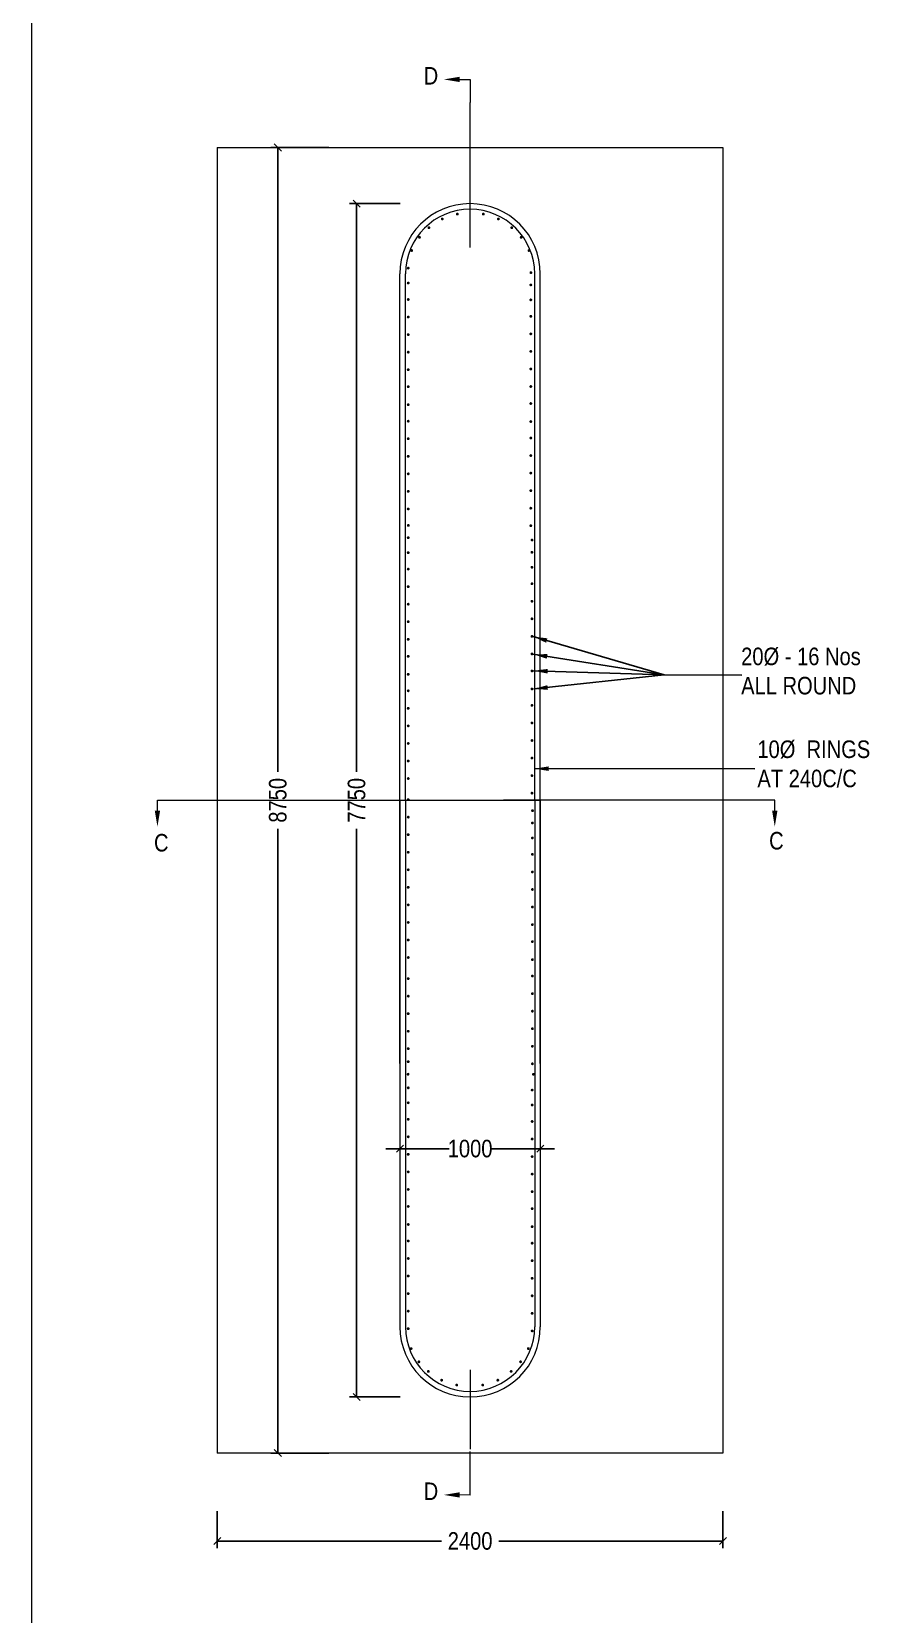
# Model space of a CAD drawing. Header units: millimetres. Extents: x 856385 to 958457, y -77744 to -16204.
# Drawn here: x 856385 to 868313, y -65939 to -43392 of the extents above; entities that cross this region are included whole.
import ezdxf

# ---------------------------------------------------------------- set-up
doc = ezdxf.new("R2010")
doc.units = ezdxf.units.MM
doc.header["$LTSCALE"] = 300
doc.header["$MEASUREMENT"] = 0
doc.layers.add('abutment', color=7, linetype='Continuous')
doc.styles.add('ARIAL NARROW', font='ARIALN.TTF', dxfattribs={"height": 250})
doc.styles.add('arn', font='ARIALN.TTF')
doc.dimstyles.new('STANDARD$0', dxfattribs={"dimscale": 88.888889, "dimtxt": 0.02, "dimasz": 0.02, "dimexe": 0.05, "dimexo": 0.1, "dimgap": 0.002, "dimtad": 2, "dimdec": 0, "dimzin": 1, "dimdsep": 46, "dimtxsty": 'Standard', "dimcen": 0.09, "dimadec": 0, "dimazin": 0, "dimtfac": 1, "dimtdec": 4, "dimtofl": 0, "dimtmove": 0, "dimatfit": 3, "dimfxl": 1, "dimtolj": 1, "dimtzin": 1, "dimarcsym": 0})
doc.dimstyles.new('STANDARD$7', dxfattribs={"dimtxt": 2, "dimasz": 2, "dimexe": 1.25, "dimexo": 0.625, "dimtad": 1, "dimdec": 0, "dimlfac": 0.5, "dimdsep": 46, "dimtxsty": 'ARIAL NARROW', "dimcen": 2.5, "dimdle": 0.1, "dimse1": 1, "dimse2": 1, "dimadec": 0, "dimazin": 0, "dimtfac": 1, "dimtdec": 0, "dimtmove": 0, "dimatfit": 3, "dimfxl": 1, "dimtolj": 1, "dimtzin": 0, "dimarcsym": 0})

# ---------------------------------------------------------------- blocks, each defined once
blk = doc.blocks.new('_Oblique')
at = {"color": 0, "linetype": 'ByBlock', "lineweight": -2}
blk.add_line((-0.5, -0.5), (0.5, 0.5), dxfattribs=at)
blk = doc.blocks.new('*D8')
at = {"layer": 'abutment', "color": 0, "linetype": 'ByBlock', "lineweight": -2, "transparency": 16777216}
for p, q in [((861428, -59305), (862332, -59305)), ((863828, -59305), (862924, -59305))]:
    blk.add_line(p, q, dxfattribs=at)
at = {"layer": 'Defpoints', "color": 0, "linetype": 'ByBlock', "lineweight": 9, "transparency": 16777216}
for p in [(861628, -58327), (863628, -58327), (863628, -59305)]:
    blk.add_point(p, dxfattribs=at)
at = {"layer": 'abutment', "color": 0, "linetype": 'ByBlock', "lineweight": -2, "transparency": 16777216, "xscale": 100, "yscale": 100, "zscale": 100, "rotation": 180}
blk.add_blockref('_Oblique', (861628, -59305), dxfattribs=at)
at = {"layer": 'abutment', "color": 0, "linetype": 'ByBlock', "lineweight": -2, "transparency": 16777216, "xscale": 100, "yscale": 100, "zscale": 100}
blk.add_blockref('_Oblique', (863628, -59305), dxfattribs=at)
at = {"layer": 'abutment', "color": 0, "linetype": 'ByBlock', "lineweight": 13, "transparency": 16777216, "insert": (862628, -59305), "char_height": 250, "attachment_point": 5, "style": 'arn'}
blk.add_mtext('\\A1;1000', dxfattribs=at)
blk = doc.blocks.new('*D17')
at = {"layer": 'abutment', "color": 0, "linetype": 'ByBlock', "lineweight": -2, "transparency": 16777216}
for p, q in [((861630, -45842), (860912, -45842)), ((861012, -45842), (861012, -53937)), ((861012, -62842), (861012, -54747)), ((861630, -62842), (860912, -62842))]:
    blk.add_line(p, q, dxfattribs=at)
at = {"layer": 'Defpoints', "color": 0, "linetype": 'ByBlock', "lineweight": 9, "transparency": 16777216}
for p in [(861730, -45842), (861012, -62842), (861730, -62842)]:
    blk.add_point(p, dxfattribs=at)
at = {"layer": 'abutment', "color": 0, "linetype": 'ByBlock', "lineweight": -2, "transparency": 16777216, "xscale": 100, "yscale": 100, "zscale": 100}
for p, rotation in [((861012, -45842), 90), ((861012, -62842), 270)]:
    blk.add_blockref('_Oblique', p, dxfattribs=dict(at, rotation=rotation))
at = {"layer": 'abutment', "color": 0, "linetype": 'ByBlock', "lineweight": 13, "transparency": 16777216, "insert": (861012, -54342), "char_height": 250, "attachment_point": 5, "rotation": 90, "style": 'ARIAL NARROW'}
blk.add_mtext('\\A1;7750', dxfattribs=at)
blk = doc.blocks.new('*D24')
at = {"layer": 'abutment', "color": 0, "linetype": 'ByBlock', "lineweight": -2, "transparency": 16777216}
for p, q in [((860618, -45042), (859790, -45042)), ((859890, -45042), (859890, -53936)), ((859890, -63642), (859890, -54748)), ((860618, -63642), (859790, -63642))]:
    blk.add_line(p, q, dxfattribs=at)
at = {"layer": 'Defpoints', "color": 0, "linetype": 'ByBlock', "lineweight": 9, "transparency": 16777216}
for p in [(860718, -45042), (859890, -63642), (860718, -63642)]:
    blk.add_point(p, dxfattribs=at)
at = {"layer": 'abutment', "color": 0, "linetype": 'ByBlock', "lineweight": -2, "transparency": 16777216, "xscale": 100, "yscale": 100, "zscale": 100}
for p, rotation in [((859890, -45042), 90), ((859890, -63642), 270)]:
    blk.add_blockref('_Oblique', p, dxfattribs=dict(at, rotation=rotation))
at = {"layer": 'abutment', "color": 0, "linetype": 'ByBlock', "lineweight": 13, "transparency": 16777216, "insert": (859890, -54342), "char_height": 250, "attachment_point": 5, "rotation": 90, "style": 'ARIAL NARROW'}
blk.add_mtext('\\A1;8750', dxfattribs=at)
blk = doc.blocks.new('*D25')
at = {"layer": 'abutment', "color": 0, "linetype": 'ByBlock', "lineweight": -2, "transparency": 16777216}
for p, q in [((859028, -64469), (859028, -64995)), ((866228, -64469), (866228, -64995)), ((859028, -64895), (862221, -64895)), ((866228, -64895), (863036, -64895))]:
    blk.add_line(p, q, dxfattribs=at)
at = {"layer": 'Defpoints', "color": 0, "linetype": 'ByBlock', "lineweight": 9, "transparency": 16777216}
for p in [(859028, -64369), (866228, -64369), (866228, -64895)]:
    blk.add_point(p, dxfattribs=at)
at = {"layer": 'abutment', "color": 0, "linetype": 'ByBlock', "lineweight": -2, "transparency": 16777216, "xscale": 100, "yscale": 100, "zscale": 100, "rotation": 180}
blk.add_blockref('_Oblique', (859028, -64895), dxfattribs=at)
at = {"layer": 'abutment', "color": 0, "linetype": 'ByBlock', "lineweight": -2, "transparency": 16777216, "xscale": 100, "yscale": 100, "zscale": 100}
blk.add_blockref('_Oblique', (866228, -64895), dxfattribs=at)
at = {"layer": 'abutment', "color": 0, "linetype": 'ByBlock', "lineweight": 13, "transparency": 16777216, "insert": (862628, -64895), "char_height": 250, "attachment_point": 5, "style": 'ARIAL NARROW'}
blk.add_mtext('\\A1;2400', dxfattribs=at)

msp = doc.modelspace()

# ---------------------------------------------------------------- linework, layer by layer
at = {"layer": 'abutment', "linetype": 'ByBlock', "lineweight": 13}
for p, q in [((856384.6, -77743.7), (856384.6, -16203.7)), ((862478.1, -44072.3), (862628.1, -44072.3)), ((862628.1, -44072.3), (862628.1, -44403.3)), ((862628.1, -46465.6), (862628.1, -44403.3)), ((859028.1, -45042), (866228.1, -45042)), ((859028.1, -45042), (859028.1, -63642)), ((866228.1, -45042), (866228.1, -63642)), ((861628.1, -54342), (861628.1, -46842)), ((861708.1, -54342), (861708.1, -46842)), ((863548.1, -54342), (863548.1, -46842)), ((863628.1, -54342), (863628.1, -46842)), ((861628.1, -58092), (861628.1, -50592)), ((863628.1, -58092), (863628.1, -50592)), ((858175.4, -54342), (862037.6, -54342)), ((858175.4, -54492), (858175.4, -54342)), ((861628.1, -54342), (863628.1, -54342)), ((861628.1, -54342), (861628.1, -61842)), ((861708.1, -54342), (861708.1, -61842)), ((866966.9, -54342), (863104.7, -54342)), ((863548.1, -54342), (863548.1, -61842)), ((863628.1, -54342), (863628.1, -61842)), ((866966.9, -54492), (866966.9, -54342)), ((862628.1, -62455.5), (862628.1, -63586.6)), ((866228.1, -63642), (859028.1, -63642)), ((862628.1, -64239.9), (862628.1, -63620.1)), ((862628.1, -64239.9), (862478.1, -64237.4))]:
    msp.add_line(p, q, dxfattribs=at)
at = {"layer": 'abutment', "linetype": 'ByBlock', "lineweight": 13, "const_width": 20}
for points in [[(862441.2, -45999.1, 1), (862451.2, -45981.7, 1)], [(862821.6, -45999.1, -1), (862811.6, -45981.7, -1)], [(862040.7, -46194.5, 1), (862042.8, -46174.6, 1)], [(862228.3, -46069.3, 1), (862234.5, -46050.3, 1)], [(863034.6, -46069.3, -1), (863028.4, -46050.3, -1)], [(863222.2, -46194.5, -1), (863220.1, -46174.6, -1)], [(861908.4, -46331.4, 1), (861906.3, -46311.5, 1)], [(863354.4, -46331.4, -1), (863356.5, -46311.5, -1)], [(861806.2, -46514.1, 1), (861787.9, -46506, 1)], [(863456.7, -46514.1, -1), (863474.9, -46506, -1)], [(861756.8, -46760.5, -1), (861736.8, -46760.5, -1)], [(863504, -46827, 1), (863484.5, -46822.9, 1)], [(861756.8, -46973.3, 1), (861736.8, -46973.3, 1)], [(863502.6, -46999.8, -1), (863482.6, -46999.8, -1)], [(861756.8, -47207.7, 1), (861736.8, -47207.7, 1)], [(863502.6, -47212.6, 1), (863482.6, -47212.6, 1)], [(861756.8, -47457.7, 1), (861736.8, -47457.7, 1)], [(863502.6, -47447.1, 1), (863482.6, -47447.1, 1)], [(861756.8, -47707.7, 1), (861736.8, -47707.7, 1)], [(863502.6, -47697.1, 1), (863482.6, -47697.1, 1)], [(861756.8, -47957.7, 1), (861736.8, -47957.7, 1)], [(863502.6, -47947.1, 1), (863482.6, -47947.1, 1)], [(861756.8, -48207.7, 1), (861736.8, -48207.7, 1)], [(863502.6, -48197.1, 1), (863482.6, -48197.1, 1)], [(861756.8, -48450.2, -1), (861736.8, -48450.2, -1)], [(863502.6, -48447.1, 1), (863482.6, -48447.1, 1)], [(861756.8, -48706.9, 1), (861736.8, -48706.9, 1)], [(863502.6, -48689.5, -1), (863482.6, -48689.5, -1)], [(861756.8, -48941.3, 1), (861736.8, -48941.3, 1)], [(863502.6, -48946.2, 1), (863482.6, -48946.2, 1)], [(861756.8, -49191.3, 1), (861736.8, -49191.3, 1)], [(863502.6, -49180.6, 1), (863482.6, -49180.6, 1)], [(861756.8, -49441.3, 1), (861736.8, -49441.3, 1)], [(863502.6, -49430.6, 1), (863482.6, -49430.6, 1)], [(861756.8, -49691.3, 1), (861736.8, -49691.3, 1)], [(863502.6, -49680.6, 1), (863482.6, -49680.6, 1)], [(861756.8, -49941.3, 1), (861736.8, -49941.3, 1)], [(863502.6, -49930.6, 1), (863482.6, -49930.6, 1)], [(861756.8, -50191.3, 1), (861736.8, -50191.3, 1)], [(863502.6, -50180.6, 1), (863482.6, -50180.6, 1)], [(861758.2, -50428.3, 1), (861738.7, -50424.1, 1)], [(863502.6, -50430.6, 1), (863482.6, -50430.6, 1)], [(861756.8, -50601.1, -1), (861736.8, -50601.1, -1)], [(863520.2, -50636.5, 1), (863500.6, -50632.3, 1)], [(861756.8, -50813.9, 1), (861736.8, -50813.9, 1)], [(863518.8, -50809.3, -1), (863498.8, -50809.3, -1)], [(861756.8, -51048.3, 1), (861736.8, -51048.3, 1)], [(863518.8, -51022.1, 1), (863498.8, -51022.1, 1)], [(861756.8, -51298.3, 1), (861736.8, -51298.3, 1)], [(863518.8, -51256.5, 1), (863498.8, -51256.5, 1)], [(861756.8, -51548.3, 1), (861736.8, -51548.3, 1)], [(863518.8, -51506.5, 1), (863498.8, -51506.5, 1)], [(861756.8, -51798.3, 1), (861736.8, -51798.3, 1)], [(863518.8, -51756.5, 1), (863498.8, -51756.5, 1)], [(861756.8, -52048.3, 1), (861736.8, -52048.3, 1)], [(863518.8, -52006.5, 1), (863498.8, -52006.5, 1)], [(861756.8, -52290.8, -1), (861736.8, -52290.8, -1)], [(863518.8, -52256.5, 1), (863498.8, -52256.5, 1)], [(861756.8, -52547.5, 1), (861736.8, -52547.5, 1)], [(863518.8, -52499, -1), (863498.8, -52499, -1)], [(863518.8, -52755.7, 1), (863498.8, -52755.7, 1)], [(861756.8, -52781.9, 1), (861736.8, -52781.9, 1)], [(863518.8, -52990.1, 1), (863498.8, -52990.1, 1)], [(861756.8, -53031.9, 1), (861736.8, -53031.9, 1)], [(861756.8, -53281.9, 1), (861736.8, -53281.9, 1)], [(863518.8, -53240.1, 1), (863498.8, -53240.1, 1)], [(861756.8, -53531.9, 1), (861736.8, -53531.9, 1)], [(863518.8, -53490.1, 1), (863498.8, -53490.1, 1)], [(861756.8, -53781.9, 1), (861736.8, -53781.9, 1)], [(863518.8, -53740.1, 1), (863498.8, -53740.1, 1)], [(861756.8, -54031.9, 1), (861736.8, -54031.9, 1)], [(863518.8, -53990.1, 1), (863498.8, -53990.1, 1)], [(861756.8, -54331.9, 1), (861736.8, -54331.9, 1)], [(863518.8, -54240.1, 1), (863498.8, -54240.1, 1)], [(861756.8, -54581.9, 1), (861736.8, -54581.9, 1)], [(863526.9, -54492.2, 1), (863507.4, -54488.1, 1)], [(863525.5, -54665, -1), (863505.5, -54665, -1)], [(861756.8, -54831.9, 1), (861736.8, -54831.9, 1)], [(863525.5, -54877.8, 1), (863505.5, -54877.8, 1)], [(861756.8, -55081.9, 1), (861736.8, -55081.9, 1)], [(863525.5, -55112.3, 1), (863505.5, -55112.3, 1)], [(861756.8, -55331.9, 1), (861736.8, -55331.9, 1)], [(863525.5, -55362.3, 1), (863505.5, -55362.3, 1)], [(861756.8, -55581.9, 1), (861736.8, -55581.9, 1)], [(863525.5, -55612.3, 1), (863505.5, -55612.3, 1)], [(861756.8, -55831.9, 1), (861736.8, -55831.9, 1)], [(863525.5, -55862.3, 1), (863505.5, -55862.3, 1)], [(861756.8, -56081.9, 1), (861736.8, -56081.9, 1)], [(863525.5, -56112.3, 1), (863505.5, -56112.3, 1)], [(861756.8, -56331.9, 1), (861736.8, -56331.9, 1)], [(863525.5, -56354.7, -1), (863505.5, -56354.7, -1)], [(861756.8, -56581.9, 1), (861736.8, -56581.9, 1)], [(863525.5, -56611.4, 1), (863505.5, -56611.4, 1)], [(861756.8, -56881.9, 1), (861736.8, -56881.9, 1)], [(863525.5, -56845.9, 1), (863505.5, -56845.9, 1)], [(861756.8, -57131.9, 1), (861736.8, -57131.9, 1)], [(863525.5, -57095.9, 1), (863505.5, -57095.9, 1)], [(861756.8, -57381.9, 1), (861736.8, -57381.9, 1)], [(863525.5, -57345.9, 1), (863505.5, -57345.9, 1)], [(861756.8, -57631.9, 1), (861736.8, -57631.9, 1)], [(863525.5, -57595.9, 1), (863505.5, -57595.9, 1)], [(861756.8, -57879.3, 1), (861736.8, -57879.3, 1)], [(863525.5, -57845.9, 1), (863505.5, -57845.9, 1)], [(861756.8, -58066.1, 1), (861736.8, -58066.1, 1)], [(863525.5, -58095.9, 1), (863505.5, -58095.9, 1)], [(861754.8, -58242.3, -1), (861735.2, -58246.5, -1)], [(863519.2, -58243.1, 1), (863538.8, -58247.3, 1)], [(861756.8, -58438.4, -1), (861736.8, -58438.4, -1)], [(863521.7, -58470.3, -1), (863501.7, -58470.3, -1)], [(861756.8, -58651.2, 1), (861736.8, -58651.2, 1)], [(863521.7, -58683.1, 1), (863501.7, -58683.1, 1)], [(861756.8, -58885.7, 1), (861736.8, -58885.7, 1)], [(863521.7, -58917.6, 1), (863501.7, -58917.6, 1)], [(861756.8, -59135.7, 1), (861736.8, -59135.7, 1)], [(863521.7, -59167.6, 1), (863501.7, -59167.6, 1)], [(861756.8, -59385.7, 1), (861736.8, -59385.7, 1)], [(863521.7, -59417.6, 1), (863501.7, -59417.6, 1)], [(861756.8, -59635.7, 1), (861736.8, -59635.7, 1)], [(863521.7, -59667.6, 1), (863501.7, -59667.6, 1)], [(861756.8, -59885.7, 1), (861736.8, -59885.7, 1)], [(863521.7, -59917.6, 1), (863501.7, -59917.6, 1)], [(861756.8, -60128.1, -1), (861736.8, -60128.1, -1)], [(863521.7, -60160, -1), (863501.7, -60160, -1)], [(861756.8, -60384.8, 1), (861736.8, -60384.8, 1)], [(863521.7, -60416.7, 1), (863501.7, -60416.7, 1)], [(861756.8, -60619.3, 1), (861736.8, -60619.3, 1)], [(863521.7, -60651.2, 1), (863501.7, -60651.2, 1)], [(861756.8, -60869.3, 1), (861736.8, -60869.3, 1)], [(861756.8, -61119.3, 1), (861736.8, -61119.3, 1)], [(863521.7, -60901.2, 1), (863501.7, -60901.2, 1)], [(863521.7, -61151.2, 1), (863501.7, -61151.2, 1)], [(861756.8, -61369.3, 1), (861736.8, -61369.3, 1)], [(863521.7, -61401.2, 1), (863501.7, -61401.2, 1)], [(861756.8, -61619.3, 1), (861736.8, -61619.3, 1)], [(863521.7, -61651.2, 1), (863501.7, -61651.2, 1)], [(861756.8, -61869.3, 1), (861736.8, -61869.3, 1)], [(863521.7, -61901.2, 1), (863501.7, -61901.2, 1)], [(861797.4, -62148.7, -1), (861779.1, -62156.8, -1)], [(863447.9, -62148.7, 1), (863466.2, -62156.8, 1)], [(861899.7, -62331.5, -1), (861897.6, -62351.4, -1)], [(863345.6, -62331.5, 1), (863347.7, -62351.4, 1)], [(862031.9, -62468.3, -1), (862034, -62488.2, -1)], [(862219.5, -62593.6, -1), (862225.7, -62612.6, -1)], [(862432.4, -62663.8, -1), (862442.4, -62681.1, -1)], [(862812.9, -62663.8, 1), (862802.9, -62681.1, 1)], [(863025.8, -62593.6, 1), (863019.6, -62612.6, 1)], [(863213.4, -62468.3, 1), (863211.3, -62488.2, 1)]]:
    msp.add_lwpolyline(points, format="xyb", close=True, dxfattribs=at)
at = {"layer": 'abutment', "linetype": 'ByBlock', "lineweight": 13}
for centre, radius, start, end in [((862628.1, -46842), 1000, 0, 180), ((862628.1, -46842), 920, 0, 180), ((862628.1, -61842), 1000, 180, 0), ((862628.1, -61842), 920, 180, 0)]:
    msp.add_arc(centre, radius, start, end, dxfattribs=at)
for points in [[(862478.1, -44109.8), (862253.1, -44072.3), (862478.1, -44034.8)], [(858137.9, -54492), (858175.4, -54717), (858212.9, -54492)], [(867004.4, -54492), (866966.9, -54717), (866929.4, -54492)], [(862478.1, -64199.9), (862253.1, -64237.4), (862478.1, -64274.9)]]:
    msp.add_solid(points, dxfattribs=at)

# ---------------------------------------------------------------- texts
at = {"layer": 'abutment', "linetype": 'ByBlock', "lineweight": 13, "style": 'arn'}
for s, p in [('D', (861967.2, -44145.4)), ('C', (866886.1, -55042.9)), ('C', (858126.7, -55071.5)), ('D', (861967.2, -64310.6))]:
    msp.add_text(s, height=250, dxfattribs=at).set_placement(p)
at = {"layer": 'abutment', "linetype": 'ByBlock', "lineweight": 13, "char_height": 250, "attachment_point": 7, "style": 'arn'}
for s, insert in [('20%%C - 16 Nos\\PALL ROUND', (866488.1, -52837.2)), ('10%%C  RINGS\\PAT 240C/C', (866718.9, -54159.7))]:
    msp.add_mtext(s, dxfattribs=dict(at, insert=insert))

# ---------------------------------------------------------------- dimensions: what is measured, and where the dimension line sits
at = {"layer": 'abutment', "linetype": 'ByBlock', "lineweight": 13}
for base, p1, p2, text, picture, middle in [((859890.4, -63642), (860717.6, -45042), (860717.6, -63642), '8750', '*D24', (859890.4, -54342)), ((861012.3, -62842), (861730.2, -45842), (861730.2, -62842), '7750', '*D17', (861012.3, -54342))]:
    dim = msp.add_linear_dim(base=base, p1=p1, p2=p2, angle=90, text=text, dimstyle='STANDARD$0', override={"dimscale": 1, "dimtxt": 250, "dimasz": 100, "dimexe": 100, "dimexo": 100, "dimgap": 100, "dimtad": 0, "dimtoh": 1, "dimzin": 0, "dimtxsty": 'ARIAL NARROW', "dimblk1": 'Oblique', "dimblk2": 'Oblique', "dimsah": 1, "dimtzin": 0}, dxfattribs=at)
    dim.commit()
    dim.dimension.update_dxf_attribs({"geometry": picture, "text_midpoint": middle})
for base, p1, p2, text, override, picture, middle in [((863628.1, -59304.8), (861628.1, -58327.4), (863628.1, -58327.4), '1000', {"dimscale": 1, "dimtxt": 250, "dimasz": 100, "dimexe": 0.18, "dimexo": 0.0625, "dimgap": 0.09, "dimtad": 0, "dimtoh": 1, "dimzin": 0, "dimtxsty": 'arn', "dimblk1": 'Oblique', "dimblk2": 'Oblique', "dimsah": 1, "dimdle": 200, "dimse1": 1, "dimse2": 1, "dimtzin": 0}, '*D8', (862628.1, -59304.8)), ((866228.1, -64895.1), (859028.1, -64368.6), (866228.1, -64368.6), '2400', {"dimscale": 1, "dimtxt": 250, "dimasz": 100, "dimexe": 100, "dimexo": 100, "dimgap": 100, "dimtad": 0, "dimtoh": 1, "dimzin": 0, "dimtxsty": 'ARIAL NARROW', "dimblk1": 'Oblique', "dimblk2": 'Oblique', "dimsah": 1, "dimtzin": 0}, '*D25', (862628.1, -64895.1))]:
    dim = msp.add_linear_dim(base=base, p1=p1, p2=p2, text=text, dimstyle='STANDARD$0', override=override, dxfattribs=at)
    dim.commit()
    dim.dimension.update_dxf_attribs({"geometry": picture, "text_midpoint": middle})

# ---------------------------------------------------------------- leaders
for points in [[(863527.5, -52009.8), (865393.4, -52556.6)], [(863526.5, -52261), (865393.4, -52556.6)], [(863531.2, -52496.9), (865393.4, -52556.6)]]:
    msp.add_leader(points, dimstyle='STANDARD$7', override={"dimtxt": 200, "dimasz": 200, "dimexe": 0.18, "dimexo": 0.0625, "dimgap": 0.09, "dimtad": 0, "dimtoh": 1, "dimlfac": 1, "dimzin": 0, "dimtxsty": 'arn', "dimcen": 0.09, "dimdle": 200, "dimse1": 1, "dimse2": 1, "dimtdec": 4, "dimtofl": 0}, dxfattribs=at)
at = {"layer": 'abutment', "linetype": 'ByBlock', "lineweight": 13, "annotation_type": 0, "has_hookline": 1, "hookline_direction": 0}
for points, text_width in [([(863533.6, -52755.8), (865393.4, -52556.6), (866497.9, -52557.3)], 1684.3), ([(863548.1, -53891.3), (866683.5, -53892.8)], 1562.1)]:
    msp.add_leader(points, dimstyle='STANDARD$7', override={"dimtxt": 200, "dimasz": 200, "dimexe": 0.18, "dimexo": 0.0625, "dimgap": 0.09, "dimtad": 0, "dimtoh": 1, "dimlfac": 1, "dimzin": 0, "dimtxsty": 'arn', "dimcen": 0.09, "dimdle": 200, "dimse1": 1, "dimse2": 1, "dimtdec": 4, "dimtofl": 0}, dxfattribs=dict(at, text_width=text_width))

doc.saveas('drawing.dxf')
